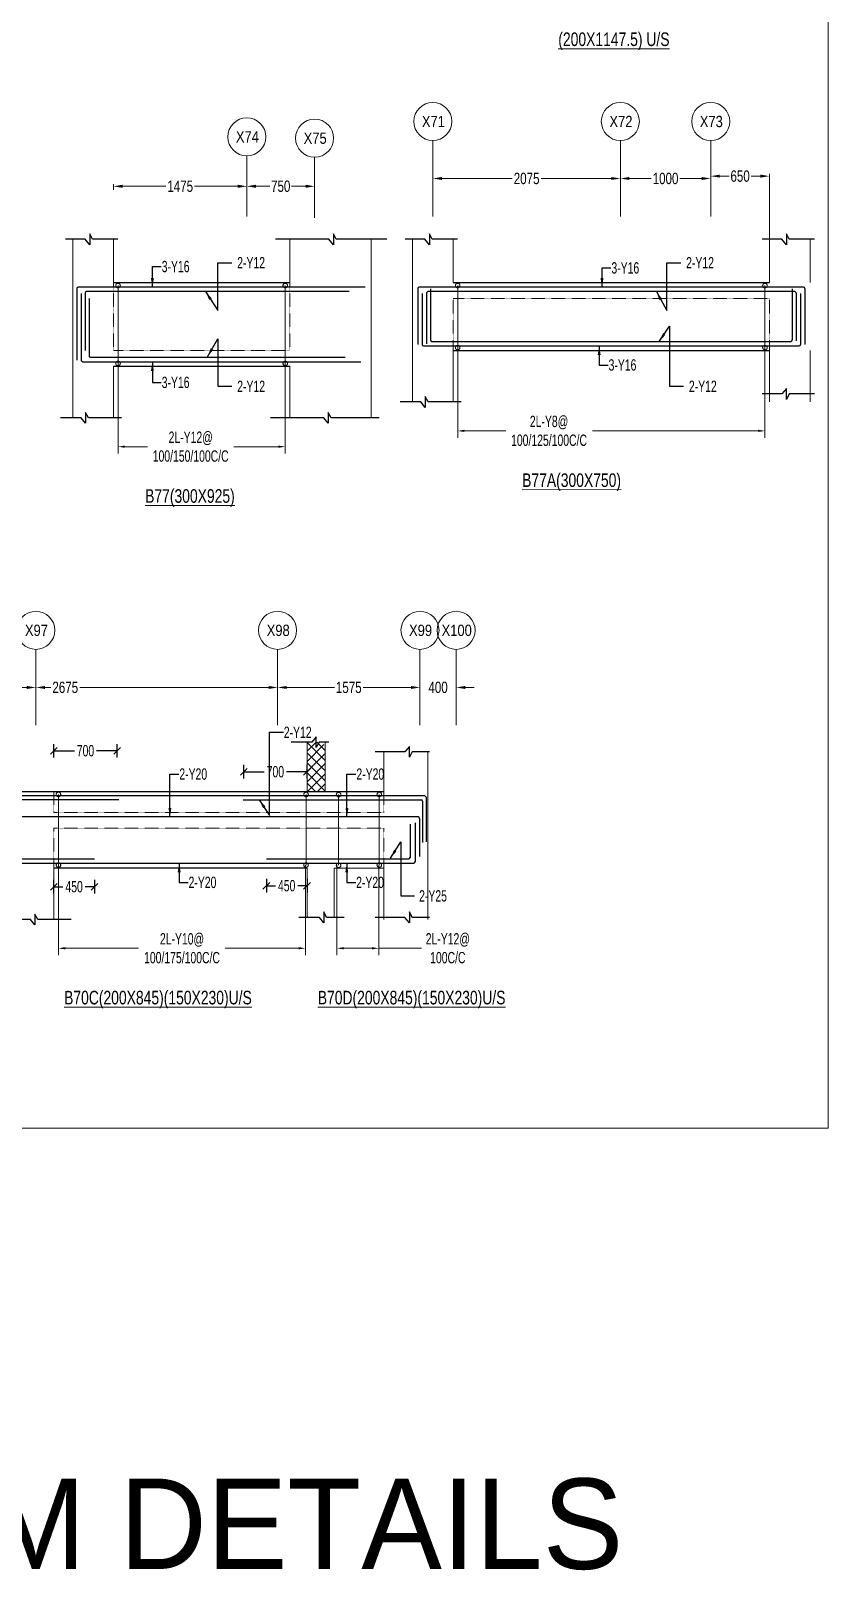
# Model space of a CAD drawing. Header units: millimetres. Extents: x -2697 to 288508, y -1308 to 60928.
# Drawn here: x 64871 to 73694, y -1308 to 15722 of the extents above; entities that cross this region are included whole.
import ezdxf
from ezdxf.enums import TextEntityAlignment as Align

# ---------------------------------------------------------------- set-up
doc = ezdxf.new("R2010")
doc.units = ezdxf.units.MM
doc.header["$LTSCALE"] = 100
for name, pattern in [('ACAD_ISO04W100', [30, 24, -3, 0, -3]), ('CONTINOUS', [0]), ('CONTINU', [0]), ('HIDDEN', [0.375, 0.25, -0.125])]:
    doc.linetypes.add(name, pattern=pattern)
doc.layers.get('Defpoints').update_dxf_attribs({"color": 1, "lineweight": 0})
for name, color, linetype in [('-S-ARROW', 253, 'Continuous'), ('-S-DIM', 251, 'Continuous'), ('-S-MISC', 8, 'Continuous'), ('-STR-BEAM', 7, 'CONTINU'), ('-STR-REINF', 3, 'Continuous'), ('-STR-TEXT', 6, 'Continuous')]:
    doc.layers.add(name, color=color, linetype=linetype)
for name, color, linetype, lineweight in [('-S-STIRUP', 11, 'Continuous', 9), ('-STR-COLUMN', 5, 'HIDDEN', 13), ('-STR-RF-DIM', 252, 'CONTINOUS', 20), ('A-ANNO-GRID-LINE', 252, 'ACAD_ISO04W100', 20), ('A-ANNO-GRID-TEXT', 13, 'Continuous', 15), ('GRID DIM', 252, 'Continuous', 9), ('S-COL HATCH', 9, 'Continuous', 35), ('SEC TEXT', 9, 'Continuous', 18), ('SLAB LINE', 254, 'HIDDEN', 20)]:
    doc.layers.add(name, color=color, linetype=linetype, lineweight=lineweight)
doc.styles.add('BEAM-LS', font='romans.shx', dxfattribs={"width": 0.8})
doc.styles.add('Dim.s & Anno.(Misc.)', font='ARIALN.TTF')
doc.styles.add('SOBHA', font='swisscl.ttf', dxfattribs={"width": 0.9})
doc.styles.add('sobha.sed', font='swisscl.ttf')
doc.dimstyles.new('S-50', dxfattribs={"dimscale": 50, "dimtxt": 2.5, "dimasz": 2, "dimexe": 0.5, "dimexo": 0.25, "dimgap": 0.25, "dimtad": 0, "dimdec": 0, "dimrnd": 0.0005, "dimzin": 0, "dimdsep": 46, "dimtxsty": 'sobha.sed', "dimblk": 'OBLIQUE', "dimcen": 0.09, "dimclrd": 8, "dimclre": 8, "dimclrt": 6, "dimadec": 0, "dimazin": 0, "dimtfac": 1, "dimtdec": 0, "dimtofl": 0, "dimtmove": 2, "dimatfit": 3, "dimfxl": 0.18, "dimtolj": 1, "dimtzin": 0, "dimlwd": -1, "dimlwe": -1, "dimarcsym": 0})
doc.dimstyles.new('S-DIM50', dxfattribs={"dimscale": 50, "dimtxt": 2.5, "dimasz": 1.5, "dimexe": 1.5, "dimexo": 1, "dimgap": 0.5, "dimtad": 0, "dimdec": 0, "dimzin": 0, "dimdsep": 46, "dimtxsty": 'SOBHA', "dimcen": 0.09, "dimclrd": 256, "dimclre": 256, "dimclrt": 6, "dimadec": 5, "dimazin": 0, "dimtfac": 1, "dimtdec": 0, "dimtofl": 0, "dimtmove": 0, "dimatfit": 3, "dimfxl": 0.18, "dimtolj": 1, "dimtzin": 0, "dimlwd": -1, "dimlwe": -1, "dimarcsym": 0})
doc.dimstyles.new('STIRUP', dxfattribs={"dimscale": 50, "dimtxt": 2.5, "dimasz": 2.2, "dimexe": 0, "dimexo": 0, "dimgap": 0.5, "dimtad": 0, "dimdec": 0, "dimzin": 0, "dimdsep": 46, "dimtxsty": 'BEAM-LS', "dimblk": 'DOTSMALL', "dimcen": 0.09, "dimclrd": 256, "dimclre": 256, "dimclrt": 256, "dimadec": 5, "dimazin": 0, "dimtfac": 1, "dimtdec": 0, "dimtofl": 0, "dimtmove": 0, "dimatfit": 3, "dimldrblk": 'DOTSMALL', "dimfxl": 0, "dimfxlon": 1, "dimtolj": 1, "dimtzin": 0, "dimlwd": -1, "dimlwe": -1, "dimarcsym": 0})

# ---------------------------------------------------------------- blocks, each defined once
blk = doc.blocks.new('A-SYMB_Grid')
blk.add_circle((0, 0), 4.21)
at = {"style": 'Dim.s & Anno.(Misc.)'}
blk.add_attdef('GRID', text='', height=3, dxfattribs=at).set_placement((0, 0), align=Align.MIDDLE_CENTER)
blk = doc.blocks.new('*D558')
at = {"layer": 'Defpoints', "color": 0, "transparency": 16777216}
for p in [(69319, 14088), (71394, 14088), (71394, 14088)]:
    blk.add_point(p, dxfattribs=at)
at = {"layer": 'GRID DIM', "transparency": 16777216}
for p, q in [((69319, 14101), (69319, 14113)), ((69419, 14088), (70196, 14088)), ((71294, 14088), (70517, 14088)), ((71394, 14101), (71394, 14113))]:
    blk.add_line(p, q, dxfattribs=at)
for points in [[(69419, 14105), (69419, 14072), (69319, 14088)], [(71294, 14105), (71294, 14072), (71394, 14088)]]:
    blk.add_solid(points, dxfattribs=at)
at = {"layer": 'GRID DIM', "color": 13, "transparency": 16777216, "insert": (70357, 14088), "char_height": 125, "attachment_point": 5, "style": 'sobha.sed'}
blk.add_mtext('\\A1;2075', dxfattribs=at)
blk = doc.blocks.new('*D559')
at = {"layer": 'Defpoints', "color": 0, "transparency": 16777216}
for p in [(71394, 14163), (72394, 14163), (72394, 14088)]:
    blk.add_point(p, dxfattribs=at)
at = {"layer": 'GRID DIM', "transparency": 16777216}
for p, q in [((71394, 14151), (71394, 14063)), ((72394, 14151), (72394, 14063)), ((71494, 14088), (71735, 14088)), ((72294, 14088), (72053, 14088))]:
    blk.add_line(p, q, dxfattribs=at)
for points in [[(71494, 14105), (71494, 14072), (71394, 14088)], [(72294, 14105), (72294, 14072), (72394, 14088)]]:
    blk.add_solid(points, dxfattribs=at)
at = {"layer": 'GRID DIM', "color": 13, "transparency": 16777216, "insert": (71894, 14088), "char_height": 125, "attachment_point": 5, "style": 'sobha.sed'}
blk.add_mtext('\\A1;1000', dxfattribs=at)
blk = doc.blocks.new('_DotSmall')
at = {"color": 0, "linetype": 'ByBlock', "const_width": 0.5}
blk.add_lwpolyline([(-0.0625, 0, 1), (0.0625, 0, 1)], format="xyb", close=True, dxfattribs=at)
blk = doc.blocks.new('*D555')
at = {"layer": '-S-STIRUP', "ltscale": 100, "transparency": 16777216}
blk.add_line((69594, 12217), (69594, 12904), dxfattribs=at)
at = {"layer": 'Defpoints', "color": 0, "linetype": 'CONTINU', "ltscale": 100, "transparency": 16777216}
for p in [(69594, 12904), (69594, 12904), (69594, 12217)]:
    blk.add_point(p, dxfattribs=at)
at = {"layer": '-S-STIRUP', "linetype": 'CONTINU', "ltscale": 100, "transparency": 16777216, "xscale": 100, "yscale": 100, "zscale": 100}
for p, rotation in [((69594, 12904), 90), ((69594, 12217), 270)]:
    blk.add_blockref('_DotSmall', p, dxfattribs=dict(at, rotation=rotation))
blk = doc.blocks.new('*D556')
at = {"layer": '-S-STIRUP', "ltscale": 100, "transparency": 16777216}
blk.add_line((72994, 12217), (72994, 12904), dxfattribs=at)
at = {"layer": 'Defpoints', "color": 0, "linetype": 'CONTINU', "ltscale": 100, "transparency": 16777216}
for p in [(72994, 12904), (72994, 12904), (72994, 12217)]:
    blk.add_point(p, dxfattribs=at)
at = {"layer": '-S-STIRUP', "linetype": 'CONTINU', "ltscale": 100, "transparency": 16777216, "xscale": 100, "yscale": 100, "zscale": 100}
for p, rotation in [((72994, 12904), 90), ((72994, 12217), 270)]:
    blk.add_blockref('_DotSmall', p, dxfattribs=dict(at, rotation=rotation))
blk = doc.blocks.new('*D557')
at = {"layer": '-STR-RF-DIM', "transparency": 16777216}
for p, q in [((72994, 12635), (72994, 11221)), ((69594, 12305), (69594, 11221)), ((69669, 11296), (70126, 11296)), ((72919, 11296), (71084, 11296))]:
    blk.add_line(p, q, dxfattribs=at)
for points in [[(69669, 11309), (69669, 11284), (69594, 11296)], [(72919, 11309), (72919, 11284), (72994, 11296)]]:
    blk.add_solid(points, dxfattribs=at)
at = {"layer": 'Defpoints', "color": 0, "transparency": 16777216}
for p in [(72994, 12635, 178587), (69594, 12305, 0), (69594, 11296)]:
    blk.add_point(p, dxfattribs=at)
at = {"layer": '-STR-RF-DIM', "color": 6, "transparency": 16777216, "insert": (70605, 11296), "char_height": 125, "attachment_point": 5, "style": 'SOBHA'}
blk.add_mtext('\\A1;2L-Y8@\\P100/125/100C/C', dxfattribs=at)
blk = doc.blocks.new('_Oblique')
at = {"color": 0, "linetype": 'ByBlock', "lineweight": -2}
blk.add_line((-0.5, -0.5), (0.5, 0.5), dxfattribs=at)
blk = doc.blocks.new('*D573')
at = {"layer": 'Defpoints', "color": 0, "transparency": 16777216}
for p in [(64927, 8402), (67602, 8458), (67602, 8334)]:
    blk.add_point(p, dxfattribs=at)
at = {"layer": 'GRID DIM', "transparency": 16777216}
for p, q in [((64927, 8415), (64927, 8483)), ((65027, 8458), (65091, 8458)), ((67502, 8458), (65413, 8458)), ((67602, 8346), (67602, 8483))]:
    blk.add_line(p, q, dxfattribs=at)
for points in [[(65027, 8474), (65027, 8441), (64927, 8458)], [(67502, 8474), (67502, 8441), (67602, 8458)]]:
    blk.add_solid(points, dxfattribs=at)
at = {"layer": 'GRID DIM', "color": 13, "transparency": 16777216, "insert": (65252, 8458), "char_height": 125, "attachment_point": 5, "style": 'sobha.sed'}
blk.add_mtext('\\A1;2675', dxfattribs=at)
blk = doc.blocks.new('*D574')
at = {"layer": 'Defpoints', "color": 0, "transparency": 16777216}
for p in [(67602, 8402), (69177, 8458), (69177, 8402)]:
    blk.add_point(p, dxfattribs=at)
at = {"layer": 'GRID DIM', "transparency": 16777216}
for p, q in [((67602, 8415), (67602, 8483)), ((67702, 8458), (68230, 8458)), ((69077, 8458), (68549, 8458)), ((69177, 8415), (69177, 8483))]:
    blk.add_line(p, q, dxfattribs=at)
for points in [[(67702, 8474), (67702, 8441), (67602, 8458)], [(69077, 8474), (69077, 8441), (69177, 8458)]]:
    blk.add_solid(points, dxfattribs=at)
at = {"layer": 'GRID DIM', "color": 13, "transparency": 16777216, "insert": (68389, 8458), "char_height": 125, "attachment_point": 5, "style": 'sobha.sed'}
blk.add_mtext('\\A1;1575', dxfattribs=at)
blk = doc.blocks.new('*D562')
at = {"layer": '-S-STIRUP', "ltscale": 100, "transparency": 16777216}
blk.add_line((65177, 6493), (65177, 7274), dxfattribs=at)
at = {"layer": 'Defpoints', "color": 0, "linetype": 'CONTINU', "ltscale": 100, "transparency": 16777216}
for p in [(65177, 7274), (65177, 7274), (65177, 6493)]:
    blk.add_point(p, dxfattribs=at)
at = {"layer": '-S-STIRUP', "linetype": 'CONTINU', "ltscale": 100, "transparency": 16777216, "xscale": 100, "yscale": 100, "zscale": 100}
for p, rotation in [((65177, 7274), 90), ((65177, 6493), 270)]:
    blk.add_blockref('_DotSmall', p, dxfattribs=dict(at, rotation=rotation))
blk = doc.blocks.new('*D563')
at = {"layer": '-S-STIRUP', "ltscale": 100, "transparency": 16777216}
blk.add_line((68727, 6493), (68727, 7274), dxfattribs=at)
at = {"layer": 'Defpoints', "color": 0, "linetype": 'CONTINU', "ltscale": 100, "transparency": 16777216}
for p in [(68727, 7274), (68727, 7274), (68727, 6493)]:
    blk.add_point(p, dxfattribs=at)
at = {"layer": '-S-STIRUP', "linetype": 'CONTINU', "ltscale": 100, "transparency": 16777216, "xscale": 100, "yscale": 100, "zscale": 100}
for p, rotation in [((68727, 7274), 90), ((68727, 6493), 270)]:
    blk.add_blockref('_DotSmall', p, dxfattribs=dict(at, rotation=rotation))
blk = doc.blocks.new('*D568')
at = {"layer": '-STR-RF-DIM', "transparency": 16777216}
for p, q in [((65177, 6492), (65177, 5497)), ((67910, 6491), (67910, 5497)), ((65252, 5572), (66064, 5572)), ((67835, 5572), (67023, 5572))]:
    blk.add_line(p, q, dxfattribs=at)
for points in [[(65252, 5585), (65252, 5560), (65177, 5572)], [(67835, 5585), (67835, 5560), (67910, 5572)]]:
    blk.add_solid(points, dxfattribs=at)
at = {"layer": 'Defpoints', "color": 0, "transparency": 16777216}
for p in [(65177, 6492, 0), (67910, 6491, 178587), (65177, 5572)]:
    blk.add_point(p, dxfattribs=at)
at = {"layer": '-STR-RF-DIM', "color": 6, "transparency": 16777216, "insert": (66544, 5572), "char_height": 125, "attachment_point": 5, "style": 'SOBHA'}
blk.add_mtext('\\A1;2L-Y10@\\P100/175/100C/C', dxfattribs=at)
blk = doc.blocks.new('*D579')
at = {"layer": 'Defpoints', "color": 0, "transparency": 16777216}
for p in [(64927, 8458), (63102, 8234), (64927, 8270)]:
    blk.add_point(p, dxfattribs=at)
at = {"layer": 'GRID DIM', "transparency": 16777216}
for p, q in [((63102, 8247), (63102, 8483)), ((63202, 8458), (63855, 8458)), ((64827, 8458), (64174, 8458)), ((64927, 8282), (64927, 8483))]:
    blk.add_line(p, q, dxfattribs=at)
for points in [[(63202, 8474), (63202, 8441), (63102, 8458)], [(64827, 8474), (64827, 8441), (64927, 8458)]]:
    blk.add_solid(points, dxfattribs=at)
at = {"layer": 'GRID DIM', "color": 13, "transparency": 16777216, "insert": (64014, 8458), "char_height": 125, "attachment_point": 5, "style": 'sobha.sed'}
blk.add_mtext('\\A1;1825', dxfattribs=at)
blk = doc.blocks.new('*D580')
at = {"layer": 'Defpoints', "color": 0, "transparency": 16777216}
for p in [(69177, 8402), (69577, 8458), (69577, 8355)]:
    blk.add_point(p, dxfattribs=at)
at = {"layer": 'GRID DIM', "transparency": 16777216}
for p, q in [((69077, 8458), (68977, 8458)), ((69177, 8415), (69177, 8483)), ((69577, 8368), (69577, 8483)), ((69677, 8458), (69777, 8458))]:
    blk.add_line(p, q, dxfattribs=at)
for points in [[(69077, 8474), (69077, 8441), (69177, 8458)], [(69677, 8474), (69677, 8441), (69577, 8458)]]:
    blk.add_solid(points, dxfattribs=at)
at = {"layer": 'GRID DIM', "color": 13, "transparency": 16777216, "insert": (69377, 8458), "char_height": 125, "attachment_point": 5, "style": 'sobha.sed'}
blk.add_mtext('\\A1;400', dxfattribs=at)
blk = doc.blocks.new('*D587')
at = {"layer": 'Defpoints', "color": 0, "transparency": 16777216}
for p in [(73044, 14114), (72394, 13738), (73044, 13394)]:
    blk.add_point(p, dxfattribs=at)
at = {"layer": 'GRID DIM', "transparency": 16777216}
for p, q in [((72394, 13751), (72394, 14139)), ((73044, 13407), (73044, 14139)), ((72494, 14114), (72597, 14114)), ((72944, 14114), (72841, 14114))]:
    blk.add_line(p, q, dxfattribs=at)
for points in [[(72494, 14131), (72494, 14098), (72394, 14114)], [(72944, 14131), (72944, 14098), (73044, 14114)]]:
    blk.add_solid(points, dxfattribs=at)
at = {"layer": 'GRID DIM', "color": 13, "transparency": 16777216, "insert": (72719, 14114), "char_height": 125, "attachment_point": 5, "style": 'sobha.sed'}
blk.add_mtext('\\A1;650', dxfattribs=at)
blk = doc.blocks.new('*D591')
at = {"layer": 'Defpoints', "color": 0, "transparency": 16777216}
for p in [(67261, 14003), (67261, 14002), (65786, 13951)]:
    blk.add_point(p, dxfattribs=at)
at = {"layer": 'GRID DIM', "transparency": 16777216}
for p, q in [((65786, 13964), (65786, 14027)), ((65886, 14002), (66364, 14002)), ((67161, 14002), (66683, 14002)), ((67261, 13991), (67261, 13977))]:
    blk.add_line(p, q, dxfattribs=at)
for points in [[(65886, 14019), (65886, 13985), (65786, 14002)], [(67161, 14019), (67161, 13985), (67261, 14002)]]:
    blk.add_solid(points, dxfattribs=at)
at = {"layer": 'GRID DIM', "color": 13, "transparency": 16777216, "insert": (66524, 14002), "char_height": 125, "attachment_point": 5, "style": 'sobha.sed'}
blk.add_mtext('\\A1;1475', dxfattribs=at)
blk = doc.blocks.new('*D592')
at = {"layer": 'Defpoints', "color": 0, "transparency": 16777216}
for p in [(67261, 14003), (68011, 14023), (68011, 14002)]:
    blk.add_point(p, dxfattribs=at)
at = {"layer": 'GRID DIM', "transparency": 16777216}
for p, q in [((67261, 13991), (67261, 13977)), ((67361, 14002), (67515, 14002)), ((67911, 14002), (67757, 14002)), ((68011, 14010), (68011, 13977))]:
    blk.add_line(p, q, dxfattribs=at)
for points in [[(67361, 14019), (67361, 13985), (67261, 14002)], [(67911, 14019), (67911, 13985), (68011, 14002)]]:
    blk.add_solid(points, dxfattribs=at)
at = {"layer": 'GRID DIM', "color": 13, "transparency": 16777216, "insert": (67636, 14002), "char_height": 125, "attachment_point": 5, "style": 'sobha.sed'}
blk.add_mtext('\\A1;750', dxfattribs=at)
blk = doc.blocks.new('*D588')
at = {"layer": '-S-STIRUP', "ltscale": 100, "transparency": 16777216}
blk.add_line((65836, 12042), (65836, 12904), dxfattribs=at)
at = {"layer": 'Defpoints', "color": 0, "linetype": 'CONTINU', "ltscale": 100, "transparency": 16777216}
for p in [(65836, 12904), (65836, 12904), (65836, 12042)]:
    blk.add_point(p, dxfattribs=at)
at = {"layer": '-S-STIRUP', "linetype": 'CONTINU', "ltscale": 100, "transparency": 16777216, "xscale": 100, "yscale": 100, "zscale": 100}
for p, rotation in [((65836, 12904), 90), ((65836, 12042), 270)]:
    blk.add_blockref('_DotSmall', p, dxfattribs=dict(at, rotation=rotation))
blk = doc.blocks.new('*D589')
at = {"layer": '-S-STIRUP', "ltscale": 100, "transparency": 16777216}
blk.add_line((67686, 12042), (67686, 12904), dxfattribs=at)
at = {"layer": 'Defpoints', "color": 0, "linetype": 'CONTINU', "ltscale": 100, "transparency": 16777216}
for p in [(67686, 12904), (67686, 12904), (67686, 12042)]:
    blk.add_point(p, dxfattribs=at)
at = {"layer": '-S-STIRUP', "linetype": 'CONTINU', "ltscale": 100, "transparency": 16777216, "xscale": 100, "yscale": 100, "zscale": 100}
for p, rotation in [((67686, 12904), 90), ((67686, 12042), 270)]:
    blk.add_blockref('_DotSmall', p, dxfattribs=dict(at, rotation=rotation))
blk = doc.blocks.new('*D590')
at = {"layer": '-STR-RF-DIM', "transparency": 16777216}
for p, q in [((67686, 12635), (67686, 11046)), ((65836, 12130), (65836, 11046)), ((65911, 11121), (66161, 11121)), ((67611, 11121), (67119, 11121))]:
    blk.add_line(p, q, dxfattribs=at)
for points in [[(65911, 11134), (65911, 11109), (65836, 11121)], [(67611, 11134), (67611, 11109), (67686, 11121)]]:
    blk.add_solid(points, dxfattribs=at)
at = {"layer": 'Defpoints', "color": 0, "transparency": 16777216}
for p in [(67686, 12635, 178587), (65836, 12130, 0), (65836, 11121)]:
    blk.add_point(p, dxfattribs=at)
at = {"layer": '-STR-RF-DIM', "color": 6, "transparency": 16777216, "insert": (66640, 11121), "char_height": 125, "attachment_point": 5, "style": 'SOBHA'}
blk.add_mtext('\\A1;2L-Y12@\\P100/150/100C/C', dxfattribs=at)
blk = doc.blocks.new('*D733')
at = {"layer": '-S-STIRUP', "ltscale": 100, "transparency": 16777216}
blk.add_line((68277, 6490), (68277, 7272), dxfattribs=at)
at = {"layer": 'Defpoints', "color": 0, "linetype": 'CONTINU', "ltscale": 100, "transparency": 16777216}
for p in [(68277, 7272), (68277, 7272), (68277, 6490)]:
    blk.add_point(p, dxfattribs=at)
at = {"layer": '-S-STIRUP', "linetype": 'CONTINU', "ltscale": 100, "transparency": 16777216, "xscale": 100, "yscale": 100, "zscale": 100}
for p, rotation in [((68277, 7272), 90), ((68277, 6490), 270)]:
    blk.add_blockref('_DotSmall', p, dxfattribs=dict(at, rotation=rotation))
blk = doc.blocks.new('*D734')
at = {"layer": '-S-STIRUP', "ltscale": 100, "transparency": 16777216}
blk.add_line((67916, 6493), (67916, 7274), dxfattribs=at)
at = {"layer": 'Defpoints', "color": 0, "linetype": 'CONTINU', "ltscale": 100, "transparency": 16777216}
for p in [(67916, 7274), (67916, 7274), (67916, 6493)]:
    blk.add_point(p, dxfattribs=at)
at = {"layer": '-S-STIRUP', "linetype": 'CONTINU', "ltscale": 100, "transparency": 16777216, "xscale": 100, "yscale": 100, "zscale": 100}
for p, rotation in [((67916, 7274), 90), ((67916, 6493), 270)]:
    blk.add_blockref('_DotSmall', p, dxfattribs=dict(at, rotation=rotation))
blk = doc.blocks.new('*D758')
at = {"layer": '-STR-RF-DIM', "transparency": 16777216}
for p, q in [((68258, 6492), (68258, 5497)), ((68721, 6493), (68721, 5497)), ((68333, 5572), (68646, 5572)), ((68721, 5572), (69193, 5572))]:
    blk.add_line(p, q, dxfattribs=at)
for points in [[(68333, 5585), (68333, 5560), (68258, 5572)], [(68646, 5585), (68646, 5560), (68721, 5572)]]:
    blk.add_solid(points, dxfattribs=at)
at = {"layer": 'Defpoints', "color": 0, "transparency": 16777216}
for p in [(68258, 6492, 0), (68721, 6493, 178587), (68258, 5572)]:
    blk.add_point(p, dxfattribs=at)
at = {"layer": '-STR-RF-DIM', "color": 6, "transparency": 16777216, "insert": (69485, 5572), "char_height": 125, "attachment_point": 5, "style": 'SOBHA'}
blk.add_mtext('\\A1;2L-Y12@\\P100C/C', dxfattribs=at)
blk = doc.blocks.new('*D769')
at = {"layer": '-S-DIM', "transparency": 16777216}
for p, q in [((65125, 7682), (65125, 7832)), ((65125, 7757), (65353, 7757)), ((65826, 7757), (65598, 7757)), ((65826, 7682), (65826, 7832))]:
    blk.add_line(p, q, dxfattribs=at)
at = {"layer": 'Defpoints', "color": 0, "transparency": 16777216}
for p in [(65125, 7757), (65826, 7403), (65125, 7307)]:
    blk.add_point(p, dxfattribs=at)
at = {"layer": '-S-DIM', "transparency": 16777216, "xscale": 75, "yscale": 75, "zscale": 75, "rotation": 180}
blk.add_blockref('_Oblique', (65125, 7757), dxfattribs=at)
at = {"layer": '-S-DIM', "transparency": 16777216, "xscale": 75, "yscale": 75, "zscale": 75}
blk.add_blockref('_Oblique', (65826, 7757), dxfattribs=at)
at = {"layer": '-S-DIM', "color": 6, "transparency": 16777216, "insert": (65476, 7757), "char_height": 125, "attachment_point": 5, "style": 'SOBHA'}
blk.add_mtext('\\A1;700', dxfattribs=at)
blk = doc.blocks.new('*D832')
at = {"layer": '-S-DIM', "transparency": 16777216}
for p, q in [((67227, 7450), (67227, 7600)), ((67227, 7525), (67454, 7525)), ((67927, 7525), (67700, 7525)), ((67927, 7450), (67927, 7600))]:
    blk.add_line(p, q, dxfattribs=at)
at = {"layer": 'Defpoints', "color": 0, "transparency": 16777216}
for p in [(67227, 7525), (67927, 7170), (67227, 7075)]:
    blk.add_point(p, dxfattribs=at)
at = {"layer": '-S-DIM', "transparency": 16777216, "xscale": 75, "yscale": 75, "zscale": 75, "rotation": 180}
blk.add_blockref('_Oblique', (67227, 7525), dxfattribs=at)
at = {"layer": '-S-DIM', "transparency": 16777216, "xscale": 75, "yscale": 75, "zscale": 75}
blk.add_blockref('_Oblique', (67927, 7525), dxfattribs=at)
at = {"layer": '-S-DIM', "color": 6, "transparency": 16777216, "insert": (67577, 7525), "char_height": 125, "attachment_point": 5, "style": 'SOBHA'}
blk.add_mtext('\\A1;700', dxfattribs=at)
blk = doc.blocks.new('*D833')
at = {"layer": '-S-DIM', "transparency": 16777216}
for p, q in [((67477, 6339), (67477, 6189)), ((67927, 6339), (67927, 6189)), ((67477, 6264), (67578, 6264)), ((67927, 6264), (67826, 6264))]:
    blk.add_line(p, q, dxfattribs=at)
at = {"layer": 'Defpoints', "color": 0, "transparency": 16777216}
for p in [(67477, 6462), (67927, 6462), (67477, 6264)]:
    blk.add_point(p, dxfattribs=at)
at = {"layer": '-S-DIM', "transparency": 16777216, "xscale": 75, "yscale": 75, "zscale": 75, "rotation": 180}
blk.add_blockref('_Oblique', (67477, 6264), dxfattribs=at)
at = {"layer": '-S-DIM', "transparency": 16777216, "xscale": 75, "yscale": 75, "zscale": 75}
blk.add_blockref('_Oblique', (67927, 6264), dxfattribs=at)
at = {"layer": '-S-DIM', "color": 6, "transparency": 16777216, "insert": (67702, 6264), "char_height": 125, "attachment_point": 5, "style": 'SOBHA'}
blk.add_mtext('\\A1;450', dxfattribs=at)
blk = doc.blocks.new('*D834')
at = {"layer": '-S-DIM', "transparency": 16777216}
for p, q in [((65125, 6178), (65125, 6328)), ((65575, 6328), (65575, 6178)), ((65125, 6253), (65226, 6253)), ((65575, 6253), (65474, 6253))]:
    blk.add_line(p, q, dxfattribs=at)
at = {"layer": 'Defpoints', "color": 0, "transparency": 16777216}
for p in [(65575, 6562, 0), (65125, 6253), (65125, 5803)]:
    blk.add_point(p, dxfattribs=at)
at = {"layer": '-S-DIM', "transparency": 16777216, "xscale": 75, "yscale": 75, "zscale": 75, "rotation": 180}
blk.add_blockref('_Oblique', (65125, 6253), dxfattribs=at)
at = {"layer": '-S-DIM', "transparency": 16777216, "xscale": 75, "yscale": 75, "zscale": 75}
blk.add_blockref('_Oblique', (65575, 6253), dxfattribs=at)
at = {"layer": '-S-DIM', "color": 6, "transparency": 16777216, "insert": (65350, 6253), "char_height": 125, "attachment_point": 5, "style": 'SOBHA'}
blk.add_mtext('\\A1;450', dxfattribs=at)

msp = doc.modelspace()

# ---------------------------------------------------------------- hatches: boundary and pattern name
at = {"layer": 'S-COL HATCH'}
h = msp.add_hatch(dxfattribs=at)
h.set_pattern_fill('ANSI37', color=8, scale=25)
h.set_pattern_definition([(45, (191902.86, -13079.06), (-56.1266, 56.1266), []), (135, (191902.86, -13079.06), (-56.1266, -56.1266), [])])
h.paths.add_polyline_path([(68127.01, 7786.34), (68127.01, 7819.22), (68113.32, 7792.77), (68113.32, 7852.43), (67927.01, 7852.43), (67927.01, 7307.24), (68127.01, 7307.24)])

# ---------------------------------------------------------------- linework, layer by layer
at = {"layer": '-S-MISC', "linetype": 'ByBlock', "ltscale": 1000, "elevation": 0}
for points in [[(65832.84, 13415.69), (65554.61, 13415.69), (65523.74, 13475.35), (65523.74, 13355.19), (65473.89, 13415.69), (65254.71, 13415.69)], [(68810.56, 13415.69), (68249.61, 13415.69), (68218.74, 13475.35), (68218.74, 13355.19), (68168.89, 13415.69), (67577.63, 13415.69)], [(69590.84, 13415.69), (69312.61, 13415.69), (69281.74, 13475.35), (69281.74, 13355.19), (69231.89, 13415.69), (69012.71, 13415.69)], [(73540.84, 13415.69), (73262.61, 13415.69), (73231.74, 13475.35), (73231.74, 13355.19), (73181.89, 13415.69), (72962.71, 13415.69)], [(73540.84, 11704.79), (73262.61, 11704.79), (73231.74, 11645.13), (73231.74, 11765.29), (73181.89, 11704.79), (72962.71, 11704.79)], [(69634.06, 11615.69), (69265.83, 11615.69), (69234.96, 11675.35), (69234.96, 11555.19), (69185.11, 11615.69), (68957.92, 11615.69)], [(65876.06, 11440.69), (65507.83, 11440.69), (65476.96, 11500.35), (65476.96, 11380.19), (65427.11, 11440.69), (65199.92, 11440.69)], [(68726.06, 11440.69), (68193.51, 11440.69), (68162.64, 11500.35), (68162.64, 11380.19), (68112.79, 11440.69), (67522.84, 11440.69)], [(68167.87, 7852.43), (68060.92, 7852.43), (68030.05, 7792.77), (68030.05, 7912.94), (67980.2, 7852.43), (67753.02, 7852.43)], [(69284, 7744.42), (69091.77, 7744.42), (69060.91, 7684.76), (69060.91, 7804.93), (69011.05, 7744.42), (68681.19, 7744.42)], [(68336.42, 5914.34), (68144.19, 5914.34), (68113.32, 5974), (68113.32, 5853.83), (68063.47, 5914.34), (67836.29, 5914.34)], [(69284, 5914.34), (69091.77, 5914.34), (69060.91, 5974), (69060.91, 5853.83), (69011.05, 5914.34), (68681.19, 5914.34)], [(65316.42, 5891.34), (64948.19, 5891.34), (64917.32, 5951), (64917.32, 5830.83), (64867.47, 5891.34), (64640.29, 5891.34)]]:
    msp.add_lwpolyline(points, dxfattribs=at)
at = {"layer": '-STR-BEAM'}
for p, q in [((65786, 12936.6, 0), (67736, 12936.6, 0)), ((69544, 12936.6, 0), (73044, 12936.6, 0)), ((69544, 12186.6, 0), (73044, 12186.6, 0)), ((65786, 12011.6, 0), (67736, 12011.6, 0)), ((58376.96, 7307.24, 0), (65126.96, 7307.24, 0)), ((65126.96, 7307.24, 0), (68776.96, 7307.24, 0)), ((65126.96, 6462.24, 0), (67927.01, 6462.24, 0)), ((68227.01, 6459.53, 0), (68776.96, 6462.24, 0))]:
    msp.add_line(p, q, dxfattribs=at)
at = {"layer": '-STR-COLUMN', "linetype": 'Continuous', "ltscale": 10}
for p, q in [((65336, 11440.69, 0), (65336, 13415.69, 0)), ((65786, 12936.6, 0), (65786, 13415.69, 0)), ((67736, 12936.6, 0), (67736, 13415.69, 0)), ((68636, 11440.69, 0), (68636, 13415.69, 0)), ((69094, 11615.69, 0), (69094, 13415.69, 0)), ((69544, 12936.6, 0), (69544, 13415.69, 0)), ((73044, 12936.6, 0), (73044, 13415.69, 0)), ((73494, 12936.6, 0), (73494, 13415.69, 0)), ((69544, 11615.69, 0), (69544, 12186.6, 0)), ((73044, 11615.69, 0), (73044, 12186.6, 0)), ((73494, 11615.69, 0), (73494, 12186.6, 0)), ((65336, 11440.69, 0), (65336, 12011.6, 0)), ((65786, 11440.69, 0), (65786, 12011.6, 0)), ((67736, 11440.69, 0), (67736, 12011.6, 0)), ((67927.01, 7307.24, 0), (67927.01, 7852.43, 0)), ((68127.01, 7307.24, 0), (68127.01, 7847.77, 0)), ((68776.96, 7307.24, 0), (68776.96, 7744.42, 0)), ((69263.51, 5891.34, 0), (69263.51, 7744.42, 0)), ((65126.96, 5891.34, 0), (65126.96, 6462.24, 0)), ((67927.01, 6459.53, 0), (67927.01, 5914.34, 0)), ((68227.01, 6459.53, 0), (68227.01, 5914.34, 0)), ((68776.96, 5891.34, 0), (68776.96, 6462.24, 0))]:
    msp.add_line(p, q, dxfattribs=at)
at = {"layer": '-STR-REINF', "ltscale": 10}
for p, q in [((65379.88, 12871.6, 0), (65379.88, 12077.3, 0)), ((68571.12, 12886.6, 0), (65394.88, 12886.6, 0)), ((65429.88, 12817.68, 0), (65429.88, 12076.6, 0)), ((65471.6, 12821.6, 0), (65471.6, 12185.7, 0)), ((68392.74, 12836.6, 0), (65486.6, 12836.6, 0)), ((69151.88, 12871.6, 0), (69151.88, 12252.3, 0)), ((73421.12, 12886.6, 0), (69166.88, 12886.6, 0)), ((69201.88, 12817.68, 0), (69201.88, 12251.6, 0)), ((69250.57, 12821.6, 0), (69250.57, 12257.39, 0)), ((73322.43, 12836.6, 0), (69265.57, 12836.6, 0)), ((69292.13, 12867.68, 0), (69292.13, 12301.6, 0)), ((73295.87, 12867.68, 0), (73295.87, 12301.6, 0)), ((73337.43, 12821.6, 0), (73337.43, 12293.94, 0)), ((73386.12, 12817.68, 0), (73386.12, 12251.6, 0)), ((73436.12, 12871.6, 0), (73436.12, 12252.3, 0)), ((65516.5, 12760.75, 0), (65516.5, 12126.6, 0)), ((69307.13, 12286.6, 0), (73280.87, 12286.6, 0)), ((65531.5, 12111.6, 0), (68347.42, 12111.6, 0)), ((69216.88, 12236.6, 0), (73371.12, 12236.6, 0)), ((65444.88, 12061.6, 0), (68521.12, 12061.6, 0)), ((69228.83, 7257.24, 0), (53242.44, 7257.24, 0)), ((65844.23, 7214.51, 0), (63179.87, 7214.51, 0)), ((67222, 7214.51, 0), (69191, 7214.51, 0)), ((69206, 7199.51, 0), (69206, 6742.83, 0)), ((69243.83, 7242.24, 0), (69243.83, 6751, 0)), ((69157.32, 7024.74, 0), (53313.19, 7024.74, 0)), ((69172.32, 7009.74, 0), (69172.32, 6588.83, 0)), ((69067, 6945, 0), (69067, 6577.24, 0)), ((69122.32, 6960.94, 0), (69122.32, 6527.24, 0)), ((53363.19, 6512.24, 0), (69107.32, 6512.24, 0)), ((53415.62, 6562.24, 0), (65575, 6562.24, 0)), ((67479, 6562.24, 0), (69052, 6562.24, 0))]:
    msp.add_line(p, q, dxfattribs=at)
for centre, start, end in [((65394.88, 12871.6, 0), 90, 180), ((65486.6, 12821.6, 0), 90, 180), ((69166.88, 12871.6, 0), 90, 180), ((69265.57, 12821.6, 0), 90, 180), ((73322.43, 12821.6, 0), 0, 90), ((73421.12, 12871.6, 0), 0, 90), ((73421.12, 12871.6, 0), 0, 90), ((69307.13, 12301.6, 0), 180, 270), ((73280.87, 12301.6, 0), 270, 0), ((65531.5, 12126.6, 0), 180, 270), ((69216.88, 12251.6, 0), 180, 270), ((73371.12, 12251.6, 0), 270, 0), ((73371.12, 12251.6, 0), 270, 0), ((65444.88, 12076.6, 0), 180, 270), ((69191, 7199.51, 0), 0, 90), ((69228.83, 7242.24, 0), 0, 90), ((69157.32, 7009.74, 0), 0, 90), ((69052, 6577.24, 0), 270, 0), ((69107.32, 6527.24, 0), 270, 0)]:
    msp.add_arc(centre, 15, start, end, dxfattribs=at)
at = {"layer": 'A-ANNO-GRID-LINE', "ltscale": 40}
for p, q in [((69319.03, 14508.35, 0), (69319.03, 13668.53, 0)), ((71394.03, 14508.35, 0), (71394.03, 13668.53, 0)), ((72394.03, 14508.35, 0), (72394.03, 13668.53, 0)), ((67261.03, 14338.35, 0), (67261.03, 13668.53, 0)), ((68011.03, 14323.56, 0), (68011.03, 13653.73, 0)), ((64926.99, 8879, 0), (64926.99, 8039.18, 0)), ((67601.99, 8879, 0), (67601.99, 8039.18, 0)), ((69176.99, 8879, 0), (69176.99, 8039.18, 0)), ((69576.99, 8879, 0), (69576.99, 8039.18, 0))]:
    msp.add_line(p, q, dxfattribs=at)
at = {"layer": 'Defpoints', "color": 1}
msp.add_lwpolyline([(38632.78, 30751.34), (73693.86, 30751.34), (73693.86, 3581.9), (38632.78, 3581.9)], close=True, dxfattribs=at)
at = {"layer": 'SLAB LINE', "linetype": 'HIDDEN', "ltscale": 0.1}
for p, q in [((65786, 12936.6, 0), (65786, 12186.6, 0)), ((67736, 12936.6, 0), (67736, 12186.6, 0)), ((69544, 12761.6, 0), (73044, 12761.6, 0)), ((69544, 12761.6, 0), (69544, 12186.6, 0)), ((73044, 12761.6, 0), (73044, 12186.6, 0)), ((65786, 12186.6, 0), (67736, 12186.6, 0)), ((65126.96, 7307.24, 0), (65126.96, 7074.74, 0)), ((68776.96, 7307.24, 0), (68776.96, 7074.74, 0)), ((65126.96, 7074.74, 0), (68776.96, 7074.74, 0)), ((65126.96, 6899.74, 0), (68776.96, 6899.74, 0)), ((65126.96, 6899.74, 0), (65126.96, 6462.24, 0)), ((68776.96, 6899.74, 0), (68776.96, 6462.24, 0))]:
    msp.add_line(p, q, dxfattribs=at)

# ---------------------------------------------------------------- block references
at = {"layer": 'A-ANNO-GRID-TEXT'}
ref = msp.add_blockref('A-SYMB_Grid', (69319.03, 14718.98, 0), dxfattribs=dict(at, xscale=-50, yscale=50, zscale=50))
ref.add_attrib('GRID', 'X71', dxfattribs={"layer": '0', "height": 125, "style": 'Dim.s & Anno.(Misc.)'}).set_placement((69325.43, 14718.98, 0), align=Align.MIDDLE_CENTER)
ref = msp.add_blockref('A-SYMB_Grid', (71394.03, 14718.98, 0), dxfattribs=dict(at, xscale=-50, yscale=50, zscale=50))
ref.add_attrib('GRID', 'X72', dxfattribs={"layer": '0', "height": 125, "style": 'Dim.s & Anno.(Misc.)'}).set_placement((71400.43, 14718.98, 0), align=Align.MIDDLE_CENTER)
ref = msp.add_blockref('A-SYMB_Grid', (72394.03, 14718.98, 0), dxfattribs=dict(at, xscale=-50, yscale=50, zscale=50))
ref.add_attrib('GRID', 'X73', dxfattribs={"layer": '0', "height": 125, "style": 'Dim.s & Anno.(Misc.)'}).set_placement((72400.43, 14718.98, 0), align=Align.MIDDLE_CENTER)
ref = msp.add_blockref('A-SYMB_Grid', (67261.03, 14548.98, 0), dxfattribs=dict(at, xscale=-50, yscale=50, zscale=50))
ref.add_attrib('GRID', 'X74', dxfattribs={"layer": '0', "height": 125, "style": 'Dim.s & Anno.(Misc.)'}).set_placement((67267.43, 14548.98, 0), align=Align.MIDDLE_CENTER)
ref = msp.add_blockref('A-SYMB_Grid', (68011.03, 14534.19, 0), dxfattribs=dict(at, xscale=-50, yscale=50, zscale=50))
ref.add_attrib('GRID', 'X75', dxfattribs={"layer": '0', "height": 125, "style": 'Dim.s & Anno.(Misc.)'}).set_placement((68017.43, 14534.19, 0), align=Align.MIDDLE_CENTER)
ref = msp.add_blockref('A-SYMB_Grid', (64926.99, 9089.63, 0), dxfattribs=dict(at, xscale=-50, yscale=50, zscale=50))
ref.add_attrib('GRID', 'X97', dxfattribs={"layer": '0', "height": 125, "style": 'Dim.s & Anno.(Misc.)'}).set_placement((64933.38, 9089.63, 0), align=Align.MIDDLE_CENTER)
ref = msp.add_blockref('A-SYMB_Grid', (67601.99, 9089.63, 0), dxfattribs=dict(at, xscale=-50, yscale=50, zscale=50))
ref.add_attrib('GRID', 'X98', dxfattribs={"layer": '0', "height": 125, "style": 'Dim.s & Anno.(Misc.)'}).set_placement((67608.38, 9089.63, 0), align=Align.MIDDLE_CENTER)
ref = msp.add_blockref('A-SYMB_Grid', (69176.99, 9089.63, 0), dxfattribs=dict(at, xscale=-50, yscale=50, zscale=50))
ref.add_attrib('GRID', 'X99', dxfattribs={"layer": '0', "height": 125, "style": 'Dim.s & Anno.(Misc.)'}).set_placement((69183.38, 9089.63, 0), align=Align.MIDDLE_CENTER)
ref = msp.add_blockref('A-SYMB_Grid', (69576.99, 9089.63, 0), dxfattribs=dict(at, xscale=-50, yscale=50, zscale=50))
ref.add_attrib('GRID', 'X100', dxfattribs={"layer": '0', "height": 125, "style": 'Dim.s & Anno.(Misc.)'}).set_placement((69583.38, 9089.63, 0), align=Align.MIDDLE_CENTER)

# ---------------------------------------------------------------- texts
at = {"layer": '-STR-TEXT', "color": 6, "char_height": 125, "style": 'SOBHA'}
for s, insert, attachment_point in [('\\A1;3-Y16', (66319.36, 13176.87, 0), 1), ('\\A1;2-Y12', (67462.5, 13218.87, 0), 3), ('\\A1;3-Y16', (71295.07, 13161.87, 0), 1), ('\\A1;2-Y12', (72429.44, 13218.87, 0), 3), ('\\A1;3-Y16', (71263.72, 11961.32, 0), 7), ('\\A1;3-Y16', (66319.36, 11768.61, 0), 7), ('\\A1;2-Y12', (67462.5, 11726.61, 0), 9), ('\\A1;2-Y12', (72460.42, 11726.61, 0), 9), ('\\A1;2-Y12', (67670.18, 7898.89, 178586.59), 7), ('\\A1;2-Y20', (66514.36, 7562.02, 0), 1), ('\\A1;2-Y20', (68473.29, 7562.02, 0), 1), ('\\A1;2-Y20', (66616.47, 6236.97, 0), 7), ('\\A1;2-Y20', (68470.77, 6236.97, 0), 7), ('\\A1;2-Y25', (69475.18, 6087.78, 0), 9)]:
    msp.add_mtext(s, dxfattribs=dict(at, insert=insert, attachment_point=attachment_point))
at = {"color": 6, "insert": (50399, -294), "char_height": 1000, "attachment_point": 1}
msp.add_mtext_dynamic_manual_height_columns('GROUND FLOOR BEAM DETAILS', width=36990, gutter_width=1, heights=[0], dxfattribs=at)
at = {"layer": 'SEC TEXT', "color": 1, "linetype": 'ByBlock', "style": 'sobha.sed'}
for s, p in [('%%U(200X1147.5) U/S', (70707.41, 15553.53, 0)), ('%%UB77A(300X750)', (70307.32, 10675.78, 0)), ('%%UB77(300X925)', (66135.77, 10500.78, 0)), ('%%UB70C(200X845)(150X230)U/S', (65239.24, 4951.43, 0)), ('%%UB70D(200X845)(150X230)U/S', (68045.93, 4951.43, 0))]:
    msp.add_text(s, height=150, rotation=0.010721, dxfattribs=at).set_placement(p)

# ---------------------------------------------------------------- dimensions: what is measured, and where the dimension line sits
at = {"layer": '-S-DIM'}
for base, p1, p2, picture, middle in [((65125.48, 7757.01, 0), (65825.57, 7402.94, 0), (65125.48, 7307.24, 0), '*D769', (65475.52, 7757.01, 0)), ((67226.92, 7524.51, 0), (67927.01, 7170.44, 0), (67226.92, 7074.74, 0), '*D832', (67576.96, 7524.51, 0)), ((65125.48, 6252.76, 0), (65575, 6562.24, 0), (65125.48, 5803, 0), '*D834', (65350.24, 6252.76, 0)), ((67477.01, 6263.94, 0), (67927.01, 6462.24, 0), (67477.01, 6462.24, 0), '*D833', (67702.01, 6263.94, 0))]:
    dim = msp.add_linear_dim(base=base, p1=p1, p2=p2, angle=180, dimstyle='S-DIM50', override={"dimscale": 1, "dimtxt": 125, "dimasz": 75, "dimexe": 75, "dimexo": 0, "dimgap": 25, "dimblk1": 'Oblique', "dimblk2": 'Oblique', "dimsah": 1, "dimcen": 4.5, "dimfxl": 75, "dimfxlon": 1}, dxfattribs=at)
    dim.commit()
    dim.dimension.update_dxf_attribs({"geometry": picture, "text_midpoint": middle})
at = {"layer": '-S-STIRUP', "linetype": 'CONTINU', "ltscale": 100}
for base, p1, p2, picture, middle in [((65836, 12903.6, 0), (65836, 12041.88, 0), (65836, 12903.6, 0), '*D588', (65836, 12472.74, 0)), ((67686.25, 12903.6, 178586.59), (67686.25, 12041.88, 178586.59), (67686.25, 12903.6, 178586.59), '*D589', (67686.25, 12472.74, 178586.59)), ((69594, 12903.6, 0), (69594, 12216.88, 0), (69594, 12903.6, 0), '*D555', (69594, 12560.24, 0)), ((72994.25, 12903.6, 178586.59), (72994.25, 12216.88, 178586.59), (72994.25, 12903.6, 178586.59), '*D556', (72994.25, 12560.24, 178586.59)), ((65176.96, 7274.24, 0), (65176.96, 6492.53, 0), (65176.96, 7274.24, 0), '*D562', (65176.96, 6883.39, 0)), ((67916.29, 7274.24, 178586.59), (67916.29, 6492.53, 178586.59), (67916.29, 7274.24, 178586.59), '*D734', (67916.29, 6883.39, 178586.59)), ((68277.01, 7271.53, 0), (68277.01, 6489.82, 0), (68277.01, 7271.53, 0), '*D733', (68277.01, 6880.67, 0)), ((68727.21, 7274.24, 178586.59), (68727.21, 6492.53, 178586.59), (68727.21, 7274.24, 178586.59), '*D563', (68727.21, 6883.39, 178586.59))]:
    dim = msp.add_linear_dim(base=base, p1=p1, p2=p2, angle=90, text=' ', dimstyle='STIRUP', override={"dimasz": 2}, dxfattribs=at)
    dim.commit()
    dim.dimension.update_dxf_attribs({"geometry": picture, "text_midpoint": middle})
at = {"layer": '-STR-RF-DIM'}
for base, p1, p2, text, picture, middle in [((65836, 11121.49, 0), (67686.25, 12635.24, 178586.59), (65836, 12129.63, 0), '2L-Y12@\\P100/150/100C/C', '*D590', (66639.93, 11121.49, 0)), ((69594, 11296.49, 0), (72994.25, 12635.24, 178586.59), (69594, 12304.63, 0), '2L-Y8@\\P100/125/100C/C', '*D557', (70605.25, 11296.49, 0)), ((68258.01, 5572.14, 0), (68720.96, 6492.53, 178586.59), (68258.01, 6492.18, 0), '2L-Y12@\\P100C/C', '*D758', (69484.51, 5572.14, 0))]:
    dim = msp.add_linear_dim(base=base, p1=p1, p2=p2, angle=180, text=text, dimstyle='S-DIM50', override={"dimscale": 1, "dimtxt": 125, "dimasz": 75, "dimexe": 75, "dimexo": 0, "dimgap": 25, "dimsah": 1, "dimcen": 4.5, "dimfxl": 75}, dxfattribs=at)
    dim.commit()
    dim.dimension.update_dxf_attribs({"geometry": picture, "text_midpoint": middle, "dimtype": 160})
dim = msp.add_linear_dim(base=(65176.96, 5572.14, 0), p1=(67910.36, 6490.57, 178586.59), p2=(65176.96, 6492.18, 0), angle=180, text='2L-Y10@\\P100/175/100C/C', dimstyle='S-DIM50', override={"dimscale": 1, "dimtxt": 125, "dimasz": 75, "dimexe": 75, "dimexo": 0, "dimgap": 25, "dimsah": 1, "dimcen": 4.5, "dimfxl": 75}, dxfattribs=at)
dim.commit()
dim.dimension.update_dxf_attribs({"geometry": '*D568', "text_midpoint": (66543.66, 5572.14, 0)})
at = {"layer": 'GRID DIM'}
for base, p1, p2, picture, middle in [((71394.03, 14088.44, 0), (69319.03, 14088.44, 0), (71394.03, 14088.44, 0), '*D558', (70356.53, 14088.44, 0)), ((72394.03, 14088.44, 0), (71394.03, 14163.44, 0), (72394.03, 14163.44, 0), '*D559', (71894.03, 14088.44, 0)), ((73044, 14114.29, 0), (72394.03, 13738.29, 0), (73044, 13394.29, 0), '*D587', (72719.02, 14114.29, 0)), ((67261.03, 14001.9, 0), (65786, 13951.14, 0), (67261.03, 14003.44, 0), '*D591', (66523.52, 14001.9, 0)), ((68011.03, 14001.9, 0), (67261.03, 14003.44, 0), (68011.03, 14022.89, 0), '*D592', (67636.03, 14001.9, 0)), ((64926.99, 8457.55, 0), (63101.99, 8234.36, 0), (64926.99, 8269.8, 0), '*D579', (64014.49, 8457.55, 0)), ((69176.99, 8457.55, 0), (67601.99, 8402.2, 0), (69176.99, 8402.2, 0), '*D574', (68389.49, 8457.55, 0)), ((69576.99, 8457.55, 0), (69176.99, 8402.2, 0), (69576.99, 8355.44, 0), '*D580', (69376.99, 8457.55, 0))]:
    dim = msp.add_linear_dim(base=base, p1=p1, p2=p2, dimstyle='S-50', override={"dimsah": 1, "dimclrd": 256, "dimclre": 256, "dimclrt": 13, "dimtmove": 1}, dxfattribs=at)
    dim.commit()
    dim.dimension.update_dxf_attribs({"geometry": picture, "text_midpoint": middle})
dim = msp.add_linear_dim(base=(67601.99, 8457.55, 0), p1=(64926.99, 8402.2, 0), p2=(67601.99, 8333.81, 0), dimstyle='S-50', override={"dimsah": 1, "dimclrd": 256, "dimclre": 256, "dimclrt": 13, "dimtmove": 1}, dxfattribs=at)
dim.commit()
dim.dimension.update_dxf_attribs({"geometry": '*D573', "text_midpoint": (65251.99, 8457.55, 0), "dimtype": 160})

# ---------------------------------------------------------------- leaders
at = {"layer": '-S-ARROW'}
for points in [[(66216, 12886.6, 0), (66216, 13114.37, 0), (66315.04, 13114.37, 0)], [(66804, 12836.6, 0), (66940.8, 12629.66, 0), (66940.8, 13156.05, 0), (67095.49, 13156.05, 0)], [(71792.27, 12836.6, 0), (71907.75, 12629.66, 0), (71907.75, 13156.05, 0), (72062.43, 13156.05, 0)], [(71823.25, 12286.6, 0), (71938.73, 12453.4, 0), (71938.73, 11789.43, 0), (72093.41, 11789.43, 0)], [(66825.32, 12114.38, 0), (66940.8, 12315.82, 0), (66940.8, 11789.43, 0), (67095.49, 11789.43, 0)], [(66216, 12058.88, 0), (66216, 11831.11, 0), (66315.04, 11831.11, 0)], [(68849.82, 6568.46, 0), (68965.3, 6749.9, 0), (68965.3, 6150.6, 0), (69116.71, 6150.6, 0)]]:
    msp.add_leader(points, dimstyle='S-50', override={"dimasz": 2, "dimgap": 0.1, "dimtad": 0}, dxfattribs=at)
at = {"layer": '-S-ARROW', "annotation_type": 0, "has_hookline": 1, "hookline_direction": 1}
for points, text_width in [([(71191.03, 12886.6, 0), (71191.03, 13099.37, 0), (71290.07, 13099.37, 0)], 318.41), ([(71159.68, 12236.6, 0), (71159.68, 12023.82, 0), (71258.72, 12023.82, 0)], 318.41), ([(67398.29, 7214.51, 178586.59), (67513.77, 7042.44, 178586.59), (67513.77, 7961.39, 178586.59), (67665.18, 7961.39, 178586.59)], 317.74), ([(66410.32, 7024.74, 0), (66410.32, 7499.52, 0), (66509.36, 7499.52, 0)], 318.18), ([(68369.25, 7024.74, 0), (68369.25, 7499.52, 0), (68468.29, 7499.52, 0)], 318.18), ([(66512.43, 6512.24, 0), (66512.43, 6299.47, 0), (66611.47, 6299.47, 0)], 318.18), ([(68366.73, 6512.24, 0), (68366.73, 6299.47, 0), (68465.77, 6299.47, 0)], 318.18)]:
    msp.add_leader(points, dimstyle='S-50', override={"dimasz": 2, "dimgap": 0.1, "dimtad": 0}, dxfattribs=dict(at, text_width=text_width))

doc.saveas('drawing.dxf')
